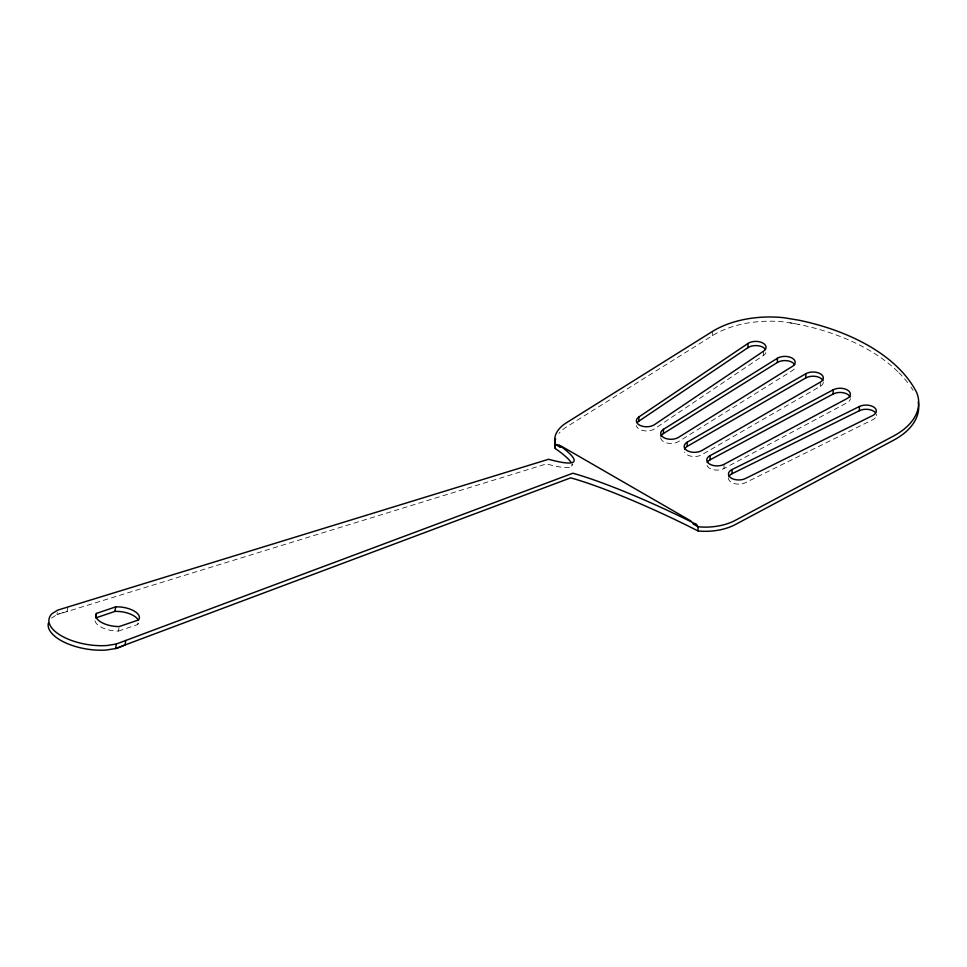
<?xml version="1.0" encoding="UTF-8"?>
<svg xmlns="http://www.w3.org/2000/svg" width="967" height="967" viewBox="0 0 967 967"><rect width="100%" height="100%" fill="white"/><g stroke="black" fill="none" stroke-linecap="round" stroke-linejoin="round"><path stroke-width="0.73" stroke-dasharray="4.83 3.63" d="M57.319 612.401L56.956 614.661L546.452 463.882A127.511 15.387 25.1 0 0 571.908 464.341M67.847 607.01L67.122 611.531L57.851 614.105L51.408 618.118M95.068 620.802A18.3 8.22 9.2 0 0 118.47 631.076L119.195 626.556M118.47 631.076L137.677 624.537L138.402 620.016M571.727 465.985L572.802 463.677M765.876 352.604A10.274 5.935 0 0 1 763.567 355.373L654.417 428.901A10.274 5.935 0 0 1 643.43 430.678A10.274 5.935 0 0 1 636.371 425.492M897.835 371.654A189.58 109.452 0 0 0 798.911 324.404L783.814 321.902A78.291 45.195 0 0 0 712.328 335.718L566.396 426.991A44.252 25.553 0 0 0 558.914 433.397M823.316 382.134A10.274 5.935 0 0 1 820.306 386.329L701.704 454.804A10.274 5.935 0 0 1 684.515 452.145M707.022 465.478A10.274 5.935 0 0 0 724.017 468.524L847.092 402.719A10.274 5.935 0 0 0 850.38 398.597M790.039 322.736L798.911 324.404M820.306 382.134L820.306 386.329M763.567 351.178L763.567 355.373M724.017 464.329L724.017 468.524M712.328 331.524L712.328 335.718M898.839 372.646A189.58 109.452 0 0 1 908.654 383.899M910.926 387.078A189.58 109.452 0 0 1 913.029 390.293M660.691 437.785A10.274 5.935 0 0 0 667.387 443.116A10.274 5.935 0 0 0 678.483 441.593L792.457 370.53A10.274 5.935 0 0 0 794.934 367.823M728.489 477.771A10.274 5.935 0 0 0 734.074 483.512A10.274 5.935 0 0 0 745.412 482.726L872.766 419.702A10.274 5.935 0 0 0 875.776 417.164M876.175 414.106A10.274 5.935 0 0 1 876.32 415.653M138.486 623.171A17.732 7.978 9.2 0 1 137.677 624.537"/><path stroke-width="1.45" d="M96.446 613.416A18.3 8.22 9.2 0 0 101.184 622.24A18.3 8.22 9.2 0 0 119.195 626.556L138.402 620.016A17.732 7.978 9.2 0 0 134.147 611.023A17.732 7.978 9.2 0 0 115.653 606.877L96.446 613.416L95.721 617.937L114.928 611.41A17.732 7.978 9.2 0 1 138.233 620.101M114.928 611.41L115.653 606.877M698.065 530.968L698.065 526.773L696.433 524.452L688.903 520.669A127.511 15.387 25.1 0 0 572.827 473.238L116.33 643.998L115.593 648.519L570.663 477.855A127.511 15.387 25.1 0 1 698.065 530.968A44.252 25.553 0 0 0 735.343 524.537L893.448 440.287A78.52 45.328 0 0 0 918.239 402.042M125.77 640.456L125.045 644.977L117.043 648.289L106.636 650.005A41.98 18.869 9.2 0 1 48.35 623.231M638.824 416.995L747.974 343.454A10.274 5.935 0 0 1 762.455 342.814A10.274 5.935 0 0 1 763.567 351.178L654.417 424.706A10.274 5.935 0 0 1 639.936 425.347A10.274 5.935 0 0 1 638.824 416.995L638.824 421.177A10.274 5.935 0 0 0 637.35 422.482M638.824 421.177L747.974 347.649A10.274 5.935 0 0 1 765.465 349.546M663.422 429.336L777.383 358.286A10.274 5.935 0 0 1 791.9 357.959A10.274 5.935 0 0 1 792.457 366.336L678.483 437.398A10.274 5.935 0 0 1 663.978 437.713A10.274 5.935 0 0 1 663.422 429.336L663.422 433.53A10.274 5.935 0 0 0 660.944 436.25M663.422 433.53L777.383 362.48A10.274 5.935 0 0 1 794.729 364.752M687.174 442.221L805.789 373.745A10.274 5.935 0 0 1 820.306 373.745A10.274 5.935 0 0 1 820.306 382.134L701.704 450.61A10.274 5.935 0 0 1 687.174 450.61A10.274 5.935 0 0 1 687.174 442.221L687.174 446.416A10.274 5.935 0 0 0 684.515 449.075M687.174 446.416L805.789 377.94A10.274 5.935 0 0 1 822.965 380.599M710.068 455.626L833.143 389.822A10.274 5.935 0 0 1 847.648 390.148A10.274 5.935 0 0 1 847.092 398.525L724.017 464.329A10.274 5.935 0 0 1 709.512 464.003A10.274 5.935 0 0 1 710.068 455.626L710.068 459.821A10.274 5.935 0 0 0 707.228 462.419M710.068 459.821L833.143 394.016A10.274 5.935 0 0 1 850.126 397.05M732.043 469.527L859.397 406.503A10.274 5.935 0 0 1 873.878 407.143A10.274 5.935 0 0 1 872.766 415.508L745.412 478.532A10.274 5.935 0 0 1 730.931 477.891A10.274 5.935 0 0 1 732.043 469.527L732.043 473.721A10.274 5.935 0 0 0 729.033 476.248M732.043 473.721L859.397 410.697A10.274 5.935 0 0 1 875.34 412.631M116.33 643.998L107.361 645.485A41.98 18.869 9.2 0 1 61.344 635.803A41.98 18.869 9.2 0 1 52.133 613.598L57.682 610.141L548.615 459.265A127.511 15.387 25.1 0 0 562.987 447.975L559.289 445.267L555.251 444.324L555.251 448.507A127.511 15.387 25.1 0 1 570.893 462.166M696.433 524.452L692.964 523.824L698.065 526.773A44.252 25.553 0 0 0 735.343 520.343L893.448 436.093A78.52 45.328 0 0 0 916.716 392.638A189.58 109.452 0 0 0 798.911 320.21L783.814 317.708A78.291 45.195 0 0 0 712.328 331.524L566.396 422.797A44.252 25.553 0 0 0 555.251 444.324L560.364 447.262L559.289 445.267M561.307 446.15L691.139 521.104M859.397 406.503L859.397 410.697M833.143 389.822L833.143 394.016M805.789 373.745L805.789 377.94M777.383 358.286L777.383 362.48M747.974 343.454L747.974 347.649M555.251 448.507A44.252 25.553 0 0 1 555.674 438.885"/></g></svg>
